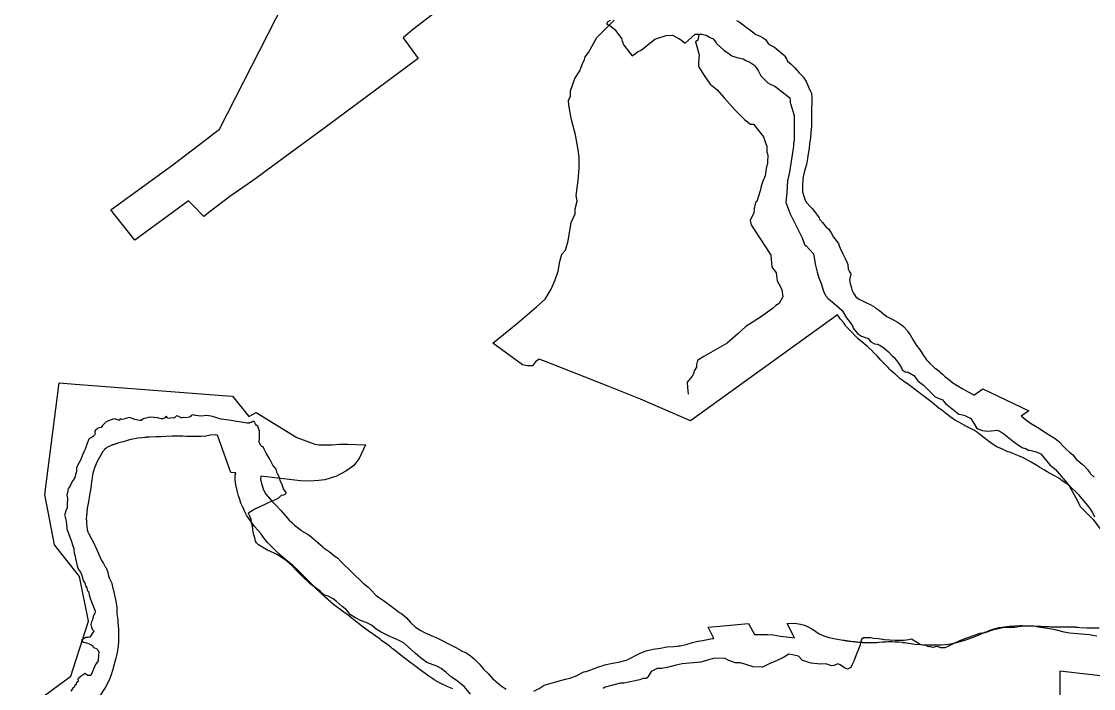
# Model space of a CAD drawing. Header units: inches. Extents: x 11269096 to 11303252, y 3653903 to 3686752.
# Drawn here: x 11282457 to 11284844, y 3675108 to 3676594 of the extents above; entities that cross this region are included whole.
import ezdxf

# ---------------------------------------------------------------- set-up
doc = ezdxf.new("R2010")
doc.units = ezdxf.units.IN
doc.header["$MEASUREMENT"] = 0
doc.layers.add('Park', color=105, linetype='Continuous')
doc.layers.add('Trail', color=202, linetype='Continuous')

msp = doc.modelspace()

# ---------------------------------------------------------------- linework, layer by layer
at = {"layer": 'Park'}
for points in [[(11283382.1, 3676617.5), (11283327.8, 3676575.3), (11283307, 3676558.2), (11283339.9, 3676511.9), (11283132.9, 3676358.2), (11283044.3, 3676293.1), (11282978.8, 3676244.9), (11282971, 3676239.2), (11282921, 3676204.7), (11282877, 3676171.2), (11282863, 3676160.2), (11282838, 3676185.7), (11282833.5, 3676190.2), (11282829, 3676194.7), (11282709.4, 3676107), (11282655.4, 3676174.5), (11282794, 3676274.9), (11282850, 3676318.2), (11282898, 3676354.7), (11283095.9, 3676743.3)], [(11284846.9, 3675490.5), (11284842, 3675501.4), (11284838, 3675507.2), (11284834, 3675513.4), (11284828, 3675520.9), (11284819, 3675531.2), (11284812, 3675539.2), (11284805, 3675546.4), (11284797, 3675554.2), (11284791.3, 3675559.1), (11284788, 3675561.9), (11284778, 3675569.2), (11284774.8, 3675571.4), (11284767, 3675576.9), (11284756.3, 3675582.9), (11284754.2, 3675584.1), (11284741.3, 3675591.4), (11284735.5, 3675594.7), (11284731.9, 3675596.7), (11284731.6, 3675596.9), (11284728.1, 3675598.9), (11284727.8, 3675599.1), (11284724.6, 3675601), (11284718.1, 3675605), (11284705.1, 3675612.8), (11284698.6, 3675616.6), (11284692.3, 3675620), (11284686.3, 3675623), (11284675.7, 3675627.8), (11284664.7, 3675632.3), (11284659.1, 3675634.1), (11284651.8, 3675636.5), (11284641.7, 3675641.4), (11284629, 3675647.2), (11284623.4, 3675650.3), (11284621, 3675651.7), (11284611.4, 3675658.9), (11284604, 3675664.4), (11284591.4, 3675674.5), (11284586, 3675678.7), (11284578.9, 3675683.5), (11284558.5, 3675693.9), (11284558, 3675694.2), (11284557, 3675694.7), (11284556.1, 3675695.2), (11284546, 3675700.7), (11284535.2, 3675706.5), (11284527, 3675712.2), (11284514.6, 3675721.7), (11284514.2, 3675722.1), (11284512.9, 3675723.1), (11284510.9, 3675724.7), (11284509.1, 3675726), (11284503.3, 3675730.6), (11284502, 3675731.6), (11284501.3, 3675732.2), (11284501, 3675732.4), (11284500.9, 3675732.5), (11284484.7, 3675745.5), (11284464, 3675761.4), (11284463.1, 3675762.1), (11284462.5, 3675762.6), (11284462.3, 3675762.7), (11284462.2, 3675762.8), (11284462, 3675762.9), (11284461.9, 3675763), (11284461.7, 3675763.2), (11284461.3, 3675763.5), (11284461.1, 3675763.7), (11284460.7, 3675763.9), (11284460.4, 3675764.2), (11284460.2, 3675764.3), (11284460, 3675764.5), (11284459.7, 3675764.7), (11284459, 3675765.3), (11284458.8, 3675765.4), (11284458.5, 3675765.7), (11284458.3, 3675765.8), (11284458.1, 3675766), (11284457.6, 3675766.4), (11284438.9, 3675780.7), (11284429.7, 3675787.3), (11284424.3, 3675791.1), (11284421.4, 3675793.2), (11284421, 3675793.4), (11284420.5, 3675793.8), (11284418.5, 3675795.3), (11284413, 3675799.4), (11284408.2, 3675803.7), (11284406.6, 3675805.1), (11284405.3, 3675806.2), (11284403.9, 3675807.3), (11284402.8, 3675808.4), (11284397.9, 3675812.8), (11284392.4, 3675818), (11284391, 3675819.2), (11284390.2, 3675820), (11284386.8, 3675823.4), (11284380.5, 3675830), (11284380.2, 3675830.3), (11284380.1, 3675830.4), (11284379.8, 3675830.6), (11284379.6, 3675830.8), (11284378.6, 3675831.9), (11284378.4, 3675832), (11284378.1, 3675832.4), (11284377.9, 3675832.6), (11284377.6, 3675832.9), (11284376.6, 3675834), (11284376.5, 3675834), (11284376.1, 3675834.4), (11284375.5, 3675835.1), (11284375, 3675835.5), (11284374.2, 3675836.4), (11284373.9, 3675836.7), (11284373.7, 3675836.9), (11284373, 3675837.6), (11284373, 3675837.7), (11284373, 3675837.7), (11284372.9, 3675837.7), (11284372.8, 3675837.8), (11284372.8, 3675837.9), (11284372.5, 3675838.1), (11284371, 3675839.7), (11284361.7, 3675850), (11284354.9, 3675856.6), (11284354.4, 3675857), (11284354, 3675857.4), (11284354, 3675857.4), (11284354, 3675857.4), (11284354, 3675857.4), (11284354, 3675857.5), (11284354, 3675857.5), (11284353.9, 3675857.5), (11284353.9, 3675857.5), (11284353.3, 3675858.1), (11284341.9, 3675869.8), (11284333, 3675876.7), (11284320, 3675887.7), (11284298.6, 3675909.6), (11284294.4, 3675914.4), (11284293, 3675915.9), (11284292.3, 3675916.9), (11284290.8, 3675919.2), (11284289.2, 3675921.4), (11284288, 3675923.2), (11284281, 3675931.4), (11284279, 3675933.7), (11284274, 3675940.7), (11283947.1, 3675705), (11283835.5, 3675752.7), (11283764.6, 3675781), (11283635.1, 3675832.7), (11283610, 3675842.3), (11283601.5, 3675836.4), (11283594.6, 3675827.4), (11283583.7, 3675827.4), (11283572.7, 3675829.5), (11283506.6, 3675878), (11283562.1, 3675923.2), (11283603.6, 3675958.5), (11283622.8, 3675975.5), (11283636.7, 3675998.4), (11283645.2, 3676018.7), (11283652.1, 3676038.4), (11283655.8, 3676059.7), (11283660.1, 3676075.7), (11283668.6, 3676084.6), (11283674, 3676105.6), (11283681, 3676146.7), (11283690, 3676165.8), (11283689.8, 3676176.9), (11283694.7, 3676194), (11283692.1, 3676206.8), (11283696.9, 3676240.4), (11283699, 3676267.6), (11283699, 3676292.1), (11283696.9, 3676308.1), (11283690.5, 3676341.7), (11283681.4, 3676375.2), (11283675.6, 3676407.5), (11283675, 3676417.9), (11283679.3, 3676427.8), (11283679.3, 3676439.7), (11283688.9, 3676466.9), (11283700.6, 3676484), (11283705.4, 3676498.4), (11283710.7, 3676509.6), (11283711.8, 3676515.4), (11283719.3, 3676525), (11283738.5, 3676558.6), (11283776.8, 3676597.3)], [(11284049, 3676596.2), (11284055, 3676593.4), (11284055.4, 3676593.2), (11284064, 3676586.7), (11284074, 3676579.4), (11284078, 3676576.3), (11284091.3, 3676566), (11284092.3, 3676565.3), (11284102, 3676561.2), (11284107, 3676558.9), (11284109, 3676556.9), (11284114, 3676554.4), (11284120, 3676545.4), (11284124, 3676542.2), (11284126.5, 3676541), (11284134, 3676537.4), (11284139, 3676532.9), (11284147, 3676525.7), (11284156, 3676518.4), (11284157, 3676516.8), (11284161, 3676509.9), (11284163, 3676506.2), (11284171, 3676499.2), (11284178, 3676491.9), (11284179, 3676490.9), (11284189, 3676479.9), (11284199, 3676469.2), (11284199.4, 3676468.5), (11284204, 3676460.7), (11284209, 3676449.9), (11284212, 3676442.4), (11284213, 3676440.7), (11284216, 3676434.4), (11284217, 3676424.4), (11284217, 3676418.3), (11284217, 3676412.2), (11284216, 3676401.7), (11284216, 3676394.7), (11284216, 3676383.9), (11284216, 3676370.9), (11284216, 3676360.7), (11284215, 3676347.7), (11284214, 3676335.4), (11284212, 3676322.2), (11284211, 3676312.2), (11284209, 3676299.7), (11284207, 3676289.2), (11284205, 3676275.9), (11284202, 3676265.7), (11284199, 3676255.2), (11284198, 3676248.3), (11284197, 3676241.4), (11284196, 3676229.9), (11284196, 3676218.2), (11284196, 3676215.2), (11284199, 3676204.9), (11284203, 3676194.2), (11284205, 3676190.9), (11284214, 3676181.4), (11284218, 3676177.9), (11284225, 3676168.2), (11284232, 3676159.4), (11284233, 3676156.9), (11284234, 3676154.2), (11284241, 3676146.2), (11284249, 3676135.9), (11284254, 3676132.2), (11284260, 3676123.7), (11284265, 3676113.9), (11284276, 3676099.4), (11284278, 3676094.3), (11284280, 3676089.2), (11284286, 3676076.4), (11284291, 3676066.7), (11284296, 3676056.9), (11284297, 3676052.7), (11284298, 3676042.7), (11284300, 3676038.2), (11284303, 3676033.9), (11284304, 3676031.2), (11284301, 3676018.7), (11284302, 3676010.4), (11284305, 3676000.7), (11284306, 3675996.9), (11284310, 3675989.2), (11284315, 3675980.9), (11284321, 3675976.4), (11284333, 3675970.4), (11284340, 3675967.2), (11284347, 3675963.9), (11284357, 3675957.9), (11284358.8, 3675956.7), (11284368, 3675950.4), (11284378, 3675941.9), (11284384, 3675937.4), (11284396, 3675931.4), (11284408, 3675924.7), (11284417, 3675918.4), (11284421, 3675915.2), (11284429, 3675905.7), (11284430, 3675904.4), (11284436, 3675896.7), (11284443, 3675884.7), (11284450, 3675872.9), (11284458, 3675861.9), (11284464, 3675852.2), (11284472, 3675840.7), (11284476, 3675836.7), (11284480, 3675832.2), (11284486.4, 3675826.4), (11284491, 3675822.2), (11284493, 3675821.2), (11284501, 3675814.9), (11284503.5, 3675812.8), (11284508, 3675808.9), (11284512, 3675804.9), (11284513.5, 3675803.8), (11284521, 3675797.9), (11284531, 3675789.7), (11284541, 3675783.7), (11284553, 3675776.2), (11284564, 3675770.2), (11284576, 3675763.2), (11284577, 3675762.7), (11284578, 3675762.2), (11284598, 3675776.2), (11284700, 3675727.2), (11284683, 3675715.4), (11284684, 3675714.9), (11284692, 3675708.4), (11284698, 3675703.9), (11284704, 3675699.4), (11284715, 3675692.9), (11284724, 3675687.4), (11284736, 3675679.7), (11284748, 3675671.9), (11284759, 3675665.4), (11284766, 3675659.4), (11284769, 3675656.9), (11284770, 3675655.9), (11284776, 3675649.2), (11284783, 3675642.2), (11284791, 3675634.9), (11284794.5, 3675632.2), (11284798, 3675629.4), (11284806, 3675619.7), (11284814, 3675612.7), (11284820.1, 3675607.3), (11284822, 3675605.7), (11284830, 3675596.9), (11284837, 3675587.9), (11284837.9, 3675587), (11284844, 3675580.9), (11284846, 3675579.7)], [(11282456.7, 3675055.2), (11282567, 3675136.4), (11282606, 3675258.6), (11282586.1, 3675358.1), (11282530.1, 3675428.5), (11282509.1, 3675540.4), (11282541, 3675789.4), (11282576, 3675786.7), (11282664, 3675779.4), (11282914.7, 3675760.6), (11282927, 3675759.7), (11282927, 3675759.7), (11282962.9, 3675714.1), (11282979.3, 3675723), (11283069.7, 3675668), (11283098.1, 3675656.9), (11283110, 3675652.5), (11283118.9, 3675651.6), (11283126.4, 3675651.6), (11283134, 3675651.2), (11283149, 3675651.2), (11283164.1, 3675652.5), (11283183.6, 3675652.5), (11283223, 3675651.2), (11283208.8, 3675620.9), (11283196, 3675604.7), (11283179, 3675592.7), (11283158.4, 3675581.6), (11283132, 3675573.4), (11283119, 3675571.7), (11283098.9, 3675570.3), (11283078.3, 3675571.3), (11282990.1, 3675581.9), (11282989.5, 3675578.7), (11282989, 3675575.2), (11282991, 3675565.4), (11282996, 3675550.9), (11283001, 3675541.4), (11283006, 3675535.2), (11283010.5, 3675530.3), (11283015, 3675525.4), (11283025, 3675515.2), (11283034, 3675504.7), (11283045, 3675492.9), (11283053, 3675483.7), (11283059, 3675478.1), (11283065, 3675472.4), (11283077, 3675463.7), (11283079.5, 3675461.6), (11283082, 3675459.4), (11283095, 3675451.9), (11283101, 3675447.4), (11283116.5, 3675433.9), (11283128, 3675424.1), (11283129, 3675422.9), (11283142, 3675413.9), (11283154, 3675404.2), (11283161, 3675398.9), (11283168.1, 3675391.5), (11283217.5, 3675343.4), (11283227.8, 3675334.8), (11283234, 3675328.9), (11283247, 3675315.7), (11283254, 3675310.2), (11283265, 3675303.4), (11283277, 3675294.4), (11283289, 3675285.4), (11283299, 3675278.2), (11283303, 3675275.4), (11283314, 3675265.7), (11283324, 3675254.7), (11283334, 3675244.9), (11283346, 3675237.7), (11283356, 3675232.4), (11283366, 3675228.2), (11283369, 3675226.9), (11283383, 3675220.7), (11283398, 3675213.4), (11283405, 3675209.7), (11283412, 3675205.9), (11283424, 3675200.2), (11283436, 3675192.9), (11283438, 3675191.7), (11283447, 3675187.9), (11283453, 3675184.7), (11283465, 3675174.7), (11283476, 3675163.7), (11283483.5, 3675154.7), (11283486, 3675151.7), (11283496, 3675141.7), (11283506, 3675131.2), (11283516, 3675121.9), (11283525, 3675114.4), (11283536, 3675107.4)], [(11283417.2, 3675107.7), (11283406, 3675112.2), (11283391, 3675119.7), (11283376, 3675128.2), (11283373.1, 3675130.1), (11283364, 3675136.2), (11283342.7, 3675151.9), (11283328.8, 3675161.9), (11283324.7, 3675164.9), (11283308.7, 3675176.9), (11283283.5, 3675197.1), (11283283.2, 3675197.3), (11283279, 3675200.7), (11283272.7, 3675205.6), (11283258.5, 3675215.7), (11283256, 3675217.4), (11283241, 3675228.7), (11283229, 3675237.2), (11283218, 3675245.2), (11283193.4, 3675264.7), (11283184.1, 3675271.7), (11283175, 3675278.4), (11283163, 3675287.2), (11283160.6, 3675289.1), (11283152, 3675295.9), (11283133, 3675312.2), (11283119.8, 3675324.3), (11283115, 3675328.7), (11283102, 3675342.2), (11283095.1, 3675349.1), (11283074.6, 3675369.8), (11283069, 3675374.8), (11283061, 3675382.2), (11283045, 3675395.9), (11283040, 3675400), (11283030, 3675408.2), (11283016, 3675422.4), (11283012.9, 3675425.6), (11283005, 3675433.7), (11282996, 3675445.2), (11282993, 3675449.4), (11282990, 3675453.7), (11282984, 3675460.4), (11282976, 3675469.7), (11282968, 3675479.7), (11282963, 3675487.2), (11282958, 3675494.4), (11282954, 3675502.4), (11282950, 3675512.2), (11282945, 3675521.7), (11282943, 3675529.2), (11282940, 3675537.7), (11282937, 3675549.4), (11282934, 3675561.9), (11282933, 3675573.4), (11282933, 3675584.2), (11282934, 3675588.6), (11282923, 3675589.9), (11282893, 3675672.7), (11282889, 3675673.4), (11282877.1, 3675672.7), (11282867, 3675670.9), (11282857.2, 3675669.7), (11282857, 3675669.7), (11282857, 3675669.7), (11282849, 3675669.7), (11282840.2, 3675669.7), (11282840.1, 3675669.7), (11282840, 3675669.7), (11282840, 3675669.7), (11282839.6, 3675669.7), (11282838.2, 3675669.8), (11282824.3, 3675670.2), (11282816.2, 3675670.3), (11282811.2, 3675670.4), (11282809, 3675670.4), (11282803.7, 3675670.4), (11282799.6, 3675670.4), (11282793.2, 3675670.4), (11282778.4, 3675670), (11282767.7, 3675669.4), (11282764.7, 3675669.2), (11282764.1, 3675669.2), (11282764, 3675669.2), (11282763.9, 3675669.2), (11282763.7, 3675669.2), (11282762.4, 3675669.2), (11282756.4, 3675669), (11282741.7, 3675668.4), (11282737.2, 3675668.2), (11282736.6, 3675668.2), (11282736.4, 3675668.1), (11282736.1, 3675668.1), (11282735.9, 3675668.1), (11282735.8, 3675668.1), (11282735.4, 3675668.1), (11282735.2, 3675668), (11282735.1, 3675668), (11282734.7, 3675668), (11282734.6, 3675668), (11282734.4, 3675668), (11282732.8, 3675667.8), (11282732.7, 3675667.8), (11282732.2, 3675667.8), (11282732.1, 3675667.8), (11282731.7, 3675667.8), (11282725, 3675667.2), (11282715.9, 3675666), (11282712, 3675665.4), (11282697, 3675662.4), (11282684, 3675657.9), (11282673, 3675655.5), (11282670.1, 3675654.5), (11282669.1, 3675654.1), (11282668.2, 3675653.9), (11282666.3, 3675653.2), (11282664.8, 3675652.7), (11282662.4, 3675651.9), (11282660.9, 3675651.4), (11282659.6, 3675651), (11282658.9, 3675650.7), (11282658.6, 3675650.6), (11282658, 3675650.4), (11282647, 3675645.2), (11282644.4, 3675643.1), (11282642, 3675641.2), (11282640.7, 3675639.6), (11282639.1, 3675637.7), (11282638, 3675636.4), (11282625.3, 3675614), (11282619.1, 3675600.3), (11282615, 3675584.9), (11282613.9, 3675576.8), (11282613.1, 3675570.9), (11282613, 3675570.2), (11282613, 3675570.1), (11282613, 3675569.9), (11282613, 3675569.7), (11282612.7, 3675568.1), (11282612, 3675562.6), (11282611, 3675555.4), (11282608, 3675539.4), (11282606, 3675524.7), (11282603, 3675510.4), (11282603, 3675509.8), (11282602.9, 3675509.2), (11282602.8, 3675508.3), (11282602.8, 3675508.2), (11282602.8, 3675508.1), (11282602.8, 3675508), (11282602.8, 3675507.3), (11282602.7, 3675506.7), (11282602.7, 3675506.4), (11282602.7, 3675506.1), (11282602.6, 3675505.7), (11282602.3, 3675501.6), (11282602.2, 3675499.3), (11282602, 3675497.6), (11282602, 3675496.9), (11282602, 3675496.8), (11282602, 3675496.7), (11282601.9, 3675496.3), (11282601.9, 3675495.8), (11282601.8, 3675495), (11282601.7, 3675493.5), (11282601, 3675486), (11282601.2, 3675483.3), (11282601.5, 3675480.2), (11282601.7, 3675476.9), (11282603, 3675461.9), (11282604.2, 3675458.5), (11282604.8, 3675456.6), (11282605, 3675455.9), (11282621, 3675426.2), (11282621.9, 3675424.1), (11282622.7, 3675422.7), (11282634.9, 3675393.8), (11282636.1, 3675391.7), (11282639.2, 3675386.7), (11282641.7, 3675382.7), (11282642, 3675382.2), (11282642.5, 3675381.5), (11282644.2, 3675378.8), (11282645, 3675377.7), (11282645.1, 3675377.5), (11282649, 3675367.8), (11282649, 3675366.1), (11282650.7, 3675359.7), (11282652, 3675354.9), (11282654, 3675350.7), (11282657.8, 3675342.9), (11282658, 3675342.4), (11282659.8, 3675335), (11282660.5, 3675331.7), (11282661, 3675329.7), (11282667, 3675302.9), (11282669, 3675289.2), (11282669, 3675274.9), (11282669.7, 3675270.4), (11282671, 3675261.4), (11282671.6, 3675254), (11282672, 3675250.3), (11282672.8, 3675238.5), (11282673, 3675234.7), (11282673.1, 3675219.6), (11282672.6, 3675213.6), (11282672, 3675203.6), (11282670.9, 3675194.9), (11282670.7, 3675193.9), (11282670, 3675188.7), (11282668.3, 3675182.3), (11282666.7, 3675176.5), (11282662, 3675157.7), (11282659.9, 3675150.7), (11282658.5, 3675146.2), (11282657.7, 3675143.7), (11282657.3, 3675142.5), (11282657.3, 3675142.4), (11282657.2, 3675141.9), (11282657.1, 3675141.7), (11282657, 3675141.5), (11282657, 3675141.4), (11282657, 3675141.4), (11282652, 3675126.9), (11282644, 3675111.9), (11282628.2, 3675087.9)], [(11283598, 3675102.4), (11283610, 3675108.9), (11283621, 3675115.7), (11283647.1, 3675123.4), (11283668, 3675129.4), (11283678, 3675131.7), (11283690.6, 3675136.3), (11283711, 3675146.4), (11283712, 3675145.9), (11283726.8, 3675150.9), (11283739.9, 3675156.1), (11283748, 3675158.7), (11283756, 3675161.2), (11283773, 3675164.9), (11283790, 3675168.2), (11283806, 3675172.4), (11283817.3, 3675178.3), (11283823, 3675181.4), (11283833, 3675186.7), (11283841.8, 3675190.1), (11283848, 3675192.4), (11283863.6, 3675195.9), (11283880, 3675198.4), (11283894, 3675201.4), (11283909.4, 3675202.4), (11283916, 3675203.2), (11283920, 3675203.6), (11283924, 3675203.9), (11283937, 3675206.9), (11283951, 3675210.9), (11283962.8, 3675213.9), (11283964.2, 3675214.2), (11283973.5, 3675215.8), (11283996, 3675219.7), (11283999, 3675219.9), (11283986, 3675245.2), (11284019.8, 3675248.3), (11284076, 3675253.4), (11284089, 3675228.7), (11284096, 3675228.9), (11284102.3, 3675229), (11284108.5, 3675229.1), (11284118.2, 3675228.9), (11284131, 3675228.2), (11284147, 3675225.2), (11284178, 3675221.7), (11284162, 3675253.7), (11284179, 3675254.4), (11284191.7, 3675252), (11284192, 3675251.9), (11284201, 3675249.7), (11284209, 3675246.2), (11284217, 3675241.4), (11284222.7, 3675237.5), (11284225.6, 3675235.6), (11284233.3, 3675230.6), (11284244, 3675225.7), (11284255, 3675221.9), (11284270, 3675218.9), (11284286.8, 3675216.2), (11284287.4, 3675216.2), (11284289.3, 3675215.9), (11284290.5, 3675215.7), (11284293, 3675215.3), (11284294, 3675215.2), (11284294.1, 3675215.2), (11284294.2, 3675215.2), (11284294.3, 3675215.1), (11284294.4, 3675215.1), (11284294.4, 3675215.1), (11284294.5, 3675215.1), (11284294.6, 3675215.1), (11284294.9, 3675215.1), (11284295.1, 3675215), (11284295.9, 3675214.9), (11284296, 3675214.9), (11284296.1, 3675214.9), (11284296.3, 3675214.9), (11284296.9, 3675214.8), (11284297.6, 3675214.7), (11284300.3, 3675214.3), (11284300.5, 3675214.3), (11284300.8, 3675214.2), (11284300.9, 3675214.2), (11284301.1, 3675214.2), (11284302.2, 3675214.1), (11284302.4, 3675214), (11284302.7, 3675214), (11284303.6, 3675213.9), (11284307.4, 3675213.5), (11284312, 3675213), (11284313.9, 3675212.7), (11284314.9, 3675212.6), (11284315.7, 3675212.5), (11284317.1, 3675212.4), (11284317.5, 3675212.4), (11284318.2, 3675212.3), (11284318.7, 3675212.3), (11284322, 3675212), (11284325.4, 3675211.7), (11284326.5, 3675211.6), (11284328.2, 3675211.5), (11284329.3, 3675211.5), (11284329.6, 3675211.4), (11284330.2, 3675211.4), (11284334.8, 3675211.1), (11284335.9, 3675211.1), (11284337.1, 3675211), (11284338.2, 3675211), (11284340.5, 3675210.9), (11284342.4, 3675210.8), (11284342.7, 3675210.8), (11284343.2, 3675210.7), (11284343.3, 3675210.7), (11284343.8, 3675210.7), (11284345, 3675210.7), (11284345.6, 3675210.7), (11284345.9, 3675210.7), (11284354.9, 3675210.9), (11284358.9, 3675210.9), (11284360, 3675210.9), (11284362.5, 3675211.2), (11284366.3, 3675211.5), (11284373.7, 3675212.2), (11284379.7, 3675212.7), (11284380.6, 3675212.8), (11284381.6, 3675212.9), (11284385.9, 3675213.2), (11284386.8, 3675213.2), (11284396.1, 3675213), (11284402, 3675212.9), (11284410.8, 3675212.2), (11284418.6, 3675211.5), (11284419, 3675211.4), (11284419.9, 3675211.3), (11284422.1, 3675211), (11284423.7, 3675210.7), (11284446, 3675207.4), (11284460, 3675206.4), (11284476.8, 3675206.2), (11284483, 3675206.1), (11284488, 3675206), (11284496.3, 3675206.1), (11284501.2, 3675206.1), (11284506, 3675206.2), (11284522, 3675207.4), (11284540, 3675210.9), (11284550, 3675213.8), (11284560, 3675216.7), (11284575, 3675222.2), (11284586, 3675226.7), (11284597.1, 3675231.8), (11284598, 3675232.2), (11284598, 3675232.2), (11284598, 3675232.2), (11284598, 3675232.2), (11284598.1, 3675232.2), (11284598.3, 3675232.3), (11284598.5, 3675232.4), (11284598.7, 3675232.5), (11284599.6, 3675232.8), (11284602.2, 3675233.9), (11284605.1, 3675235.1), (11284608.7, 3675236.5), (11284609.5, 3675236.8), (11284610.5, 3675237.2), (11284611, 3675237.4), (11284612.7, 3675238), (11284613.5, 3675238.2), (11284614.4, 3675238.5), (11284615.2, 3675238.7), (11284615.6, 3675238.9), (11284616.3, 3675239.1), (11284616.5, 3675239.1), (11284617.6, 3675239.5), (11284618.5, 3675239.7), (11284619.2, 3675240), (11284620.1, 3675240.2), (11284621, 3675240.5), (11284621.8, 3675240.7), (11284622.6, 3675241), (11284623.4, 3675241.2), (11284624.3, 3675241.5), (11284624.6, 3675241.6), (11284625.3, 3675241.8), (11284625.8, 3675242), (11284626.8, 3675242.3), (11284628.1, 3675242.6), (11284628.6, 3675242.8), (11284629.1, 3675242.9), (11284629.4, 3675243.1), (11284629.7, 3675243.1), (11284630, 3675243.2), (11284630.3, 3675243.3), (11284630.7, 3675243.4), (11284631, 3675243.5), (11284631.4, 3675243.7), (11284631.9, 3675243.8), (11284632, 3675243.8), (11284632.2, 3675243.9), (11284632.3, 3675243.9), (11284632.4, 3675244), (11284633.6, 3675244.3), (11284634, 3675244.4), (11284657, 3675247.7), (11284681.2, 3675248.6), (11284684, 3675248.7), (11284684, 3675248.7), (11284684, 3675248.7), (11284684.1, 3675248.7), (11284684.2, 3675248.7), (11284685.6, 3675248.6), (11284686.2, 3675248.6), (11284699.8, 3675248.2), (11284708.8, 3675248), (11284709, 3675247.9), (11284709.3, 3675247.9), (11284709.5, 3675247.9), (11284718, 3675247.5), (11284726.2, 3675247.1), (11284728, 3675247), (11284732.8, 3675246.8), (11284744.8, 3675246.4), (11284748.8, 3675246.2), (11284766.1, 3675246.2), (11284788, 3675246.2), (11284789, 3675246.2), (11284789, 3675246.2), (11284789, 3675246.2), (11284789.1, 3675246.2), (11284789.1, 3675246.2), (11284789.2, 3675246.2), (11284793, 3675246), (11284798.5, 3675245.8), (11284799.9, 3675245.8), (11284802, 3675245.7), (11284802, 3675245.7), (11284802, 3675245.7), (11284802, 3675245.7), (11284802.1, 3675245.7), (11284802.1, 3675245.7), (11284802.1, 3675245.7), (11284802.2, 3675245.7), (11284802.2, 3675245.7), (11284802.2, 3675245.7), (11284802.3, 3675245.7), (11284802.3, 3675245.7), (11284802.7, 3675245.6), (11284803.3, 3675245.6), (11284804, 3675245.5), (11284804.6, 3675245.5), (11284805.7, 3675245.4), (11284805.9, 3675245.4), (11284806.1, 3675245.4), (11284807.4, 3675245.2), (11284809.2, 3675245.1), (11284809.4, 3675245.1), (11284814, 3675244.7), (11284829.3, 3675244), (11284856.7, 3675243.7)], [(11284898.6, 3675132.7), (11284769.3, 3675147), (11284769.3, 3674919)]]:
    msp.add_lwpolyline(points, dxfattribs=at)
at = {"layer": 'Trail'}
for points in [[(11283767.8, 3676596.3), (11283762.7, 3676593.7), (11283759.8, 3676588.6), (11283766.2, 3676585.7), (11283778.4, 3676576.6), (11283780.6, 3676573.6), (11283793.2, 3676556.5), (11283794.5, 3676550.3), (11283798, 3676541.3), (11283812, 3676524.5), (11283817.2, 3676517.5), (11283824, 3676522.9), (11283828.7, 3676526.6), (11283836.8, 3676530.3), (11283867.5, 3676554.6), (11283871.4, 3676556.2), (11283892.9, 3676562.7), (11283906.8, 3676563.8), (11283915.1, 3676559.5), (11283920.9, 3676556.2), (11283926.8, 3676552.6), (11283934.5, 3676546), (11283957.3, 3676566.2), (11283972.3, 3676566.3), (11283978, 3676564.5), (11283981.4, 3676563.9), (11283988.9, 3676559.2), (11283997.4, 3676555.7), (11284003.3, 3676548.2), (11284003.9, 3676545.8), (11284021.2, 3676530.5), (11284032.6, 3676522.2), (11284038.5, 3676518), (11284050.2, 3676513.9), (11284053.6, 3676513.3), (11284063.9, 3676510.7), (11284069.8, 3676507.2), (11284079, 3676503.7), (11284087.8, 3676497.6), (11284090.1, 3676495.8), (11284094.7, 3676489.2), (11284098.3, 3676483.6), (11284103.5, 3676472.9), (11284118.8, 3676457.5), (11284124, 3676454.9), (11284134.4, 3676450.4), (11284144.5, 3676442.6), (11284168.3, 3676424.2), (11284168.5, 3676417.9), (11284168.8, 3676413), (11284169.3, 3676411.7), (11284177.4, 3676384.7), (11284177.8, 3676328.7), (11284176.4, 3676323.3), (11284175.9, 3676318.3), (11284176.4, 3676316.3), (11284167, 3676259), (11284163, 3676239.1), (11284161.4, 3676214.2), (11284158.8, 3676190.9), (11284164.4, 3676177.5), (11284168.9, 3676166), (11284176.4, 3676150.8), (11284179.3, 3676144.7), (11284194.4, 3676113.8), (11284197.5, 3676106.4), (11284201, 3676097.7), (11284204.6, 3676094.8), (11284220.8, 3676076.9), (11284225.1, 3676051.1), (11284228.8, 3676036.1), (11284232.2, 3676023.5), (11284237.7, 3676010.8), (11284243.3, 3675993.7), (11284247.7, 3675983.7), (11284253.4, 3675976.9), (11284259, 3675972.2), (11284261.6, 3675970.6), (11284284.4, 3675950.6), (11284293.9, 3675934), (11284302.2, 3675923.6), (11284307.6, 3675916.4), (11284308.9, 3675911.4), (11284318.5, 3675899), (11284327.6, 3675893.5), (11284342.6, 3675888.4), (11284348.1, 3675880.7), (11284356.4, 3675876.3), (11284362.6, 3675875.6), (11284368.6, 3675873.2), (11284378.2, 3675866.6), (11284388, 3675858.8), (11284395.1, 3675850.3), (11284401, 3675845.2), (11284410.2, 3675833.5), (11284416.6, 3675822.7), (11284418.5, 3675818.4), (11284426.2, 3675813.3), (11284430.2, 3675813.7), (11284444.2, 3675806.1), (11284447.4, 3675801.7), (11284452.8, 3675794.2), (11284460, 3675788.6), (11284466, 3675784.1), (11284491.6, 3675758.1), (11284508.2, 3675751.2), (11284514.3, 3675743.3), (11284544.5, 3675719.7), (11284552.6, 3675718), (11284558, 3675716.8), (11284563.8, 3675713.6), (11284571.2, 3675709.8), (11284578.7, 3675698.4), (11284583.9, 3675688.9), (11284586.8, 3675687.1), (11284596.7, 3675683.4), (11284609.1, 3675681.8), (11284630.6, 3675684.3), (11284638.2, 3675680.4), (11284644.3, 3675676.1), (11284667, 3675658.1), (11284679.3, 3675649), (11284687.2, 3675644.8), (11284690.4, 3675643.7), (11284693.6, 3675643), (11284699, 3675639.7), (11284702.1, 3675639.5), (11284705.1, 3675638.5), (11284707.6, 3675638.1), (11284713.1, 3675636.7), (11284716.8, 3675635.7), (11284727.2, 3675631), (11284747.1, 3675606.7), (11284759.8, 3675596.4), (11284780.9, 3675570.8), (11284789.9, 3675559.8), (11284804.5, 3675534.9), (11284815.3, 3675513.5), (11284836.6, 3675491.5), (11284842.6, 3675485.7), (11284859.4, 3675464.4)], [(11283965.7, 3676566.2), (11283965.4, 3676564.4), (11283963.4, 3676552.7), (11283957.9, 3676548.8), (11283966.4, 3676520.3), (11283964.7, 3676504), (11283964.7, 3676493.7), (11283977.3, 3676473.6), (11283990.4, 3676455), (11284005.1, 3676442.8), (11284021.4, 3676424.4), (11284046.2, 3676396.4), (11284067.7, 3676375.2), (11284080.4, 3676365.2), (11284087, 3676365.3), (11284109.1, 3676337.6), (11284113.1, 3676325.9), (11284116.7, 3676316.2), (11284116.8, 3676302.9), (11284119.3, 3676297.2), (11284118.6, 3676279.7), (11284115.3, 3676266.8), (11284113, 3676250.2), (11284107.6, 3676238.4), (11284104.3, 3676227.2), (11284102, 3676217), (11284094.3, 3676193.5), (11284091.5, 3676191.2), (11284088.9, 3676177.6), (11284087.6, 3676167.2), (11284081.7, 3676156.2), (11284079.8, 3676151.3), (11284082.1, 3676141.7), (11284089.8, 3676128.4), (11284112.1, 3676094.5), (11284120.2, 3676081.8), (11284125.5, 3676073.7), (11284127.9, 3676047.5), (11284137.2, 3676034.6), (11284139.5, 3676016.5), (11284147.5, 3676003.5), (11284149.9, 3675996.5), (11284152.3, 3675980.9), (11284144.3, 3675966.4), (11284136.8, 3675961.7), (11284128.6, 3675954.1), (11284102.8, 3675936), (11284070.3, 3675914.7), (11284051.9, 3675898.9), (11284028.6, 3675877.8), (11283976.5, 3675847.8), (11283962.7, 3675838.9), (11283960.4, 3675830), (11283960.1, 3675824.4), (11283954.8, 3675816), (11283953.7, 3675809.6), (11283950.3, 3675804.3), (11283939.2, 3675790.8), (11283939.7, 3675778.9), (11283941.9, 3675764.4)], [(11283456.6, 3675095.9), (11283443, 3675112.7), (11283424.6, 3675127.1), (11283414.5, 3675134.1), (11283401.9, 3675145), (11283391.5, 3675152.9), (11283381.6, 3675158.7), (11283359.2, 3675166.4), (11283345, 3675177.9), (11283333.7, 3675187.3), (11283318.6, 3675201), (11283310, 3675208.7), (11283299.5, 3675214.8), (11283292.5, 3675217.8), (11283284.7, 3675221.4), (11283276.8, 3675224.5), (11283269.5, 3675227.8), (11283257.6, 3675234.3), (11283246.9, 3675240.9), (11283236, 3675249.5), (11283224.3, 3675255.5), (11283212, 3675260.2), (11283200.5, 3675266.1), (11283189.6, 3675273), (11283180.5, 3675283.7), (11283170.8, 3675291.6), (11283157.6, 3675303.3), (11283150.7, 3675308.3), (11283139.8, 3675314.1), (11283131.9, 3675316.8), (11283121.6, 3675325.1), (11283100.8, 3675340.9), (11283080.6, 3675360.1), (11283070, 3675370.7), (11283058.7, 3675382.8), (11283046.9, 3675392.6), (11283033.4, 3675401.5), (11283026.9, 3675406.2), (11283019.4, 3675409.9), (11283004.8, 3675416.8), (11282992.3, 3675424.2), (11282985, 3675428.9), (11282980.1, 3675433.1), (11282978.3, 3675436.7), (11282976.6, 3675444.4), (11282973.7, 3675453.1), (11282972.1, 3675462.8), (11282971.1, 3675470.4), (11282968.8, 3675477.9), (11282968.1, 3675485.2), (11282965.7, 3675492.4), (11282962.3, 3675498.4), (11282962.1, 3675499.9), (11282966.9, 3675502.9), (11282976.2, 3675508.7), (11282985.4, 3675512.8), (11283005.7, 3675521.9), (11283015.2, 3675526.9), (11283018, 3675527), (11283029.8, 3675533.4), (11283036.1, 3675539), (11283041.2, 3675539.6), (11283046.2, 3675542.6), (11283046.3, 3675545.2), (11283040.1, 3675553.3), (11283037, 3675561.9), (11283033.2, 3675571.7), (11283031.6, 3675578.4), (11283026.2, 3675588.3), (11283023.8, 3675597.4), (11283016.3, 3675606.2), (11283009.6, 3675619.7), (11283002, 3675632.5), (11282997, 3675642), (11282994.8, 3675646.6), (11282992, 3675647.8), (11282989.5, 3675650.2), (11282986.2, 3675656.8), (11282986.8, 3675668.2), (11282986.7, 3675676.4), (11282987.2, 3675681.4), (11282983.5, 3675692.6), (11282979.1, 3675695), (11282977.6, 3675697.2), (11282977, 3675699.2), (11282976.7, 3675701.9), (11282974, 3675703), (11282971.5, 3675703.1), (11282969.4, 3675701.3), (11282965.9, 3675701), (11282963.6, 3675699.8), (11282959.1, 3675699.8), (11282918.4, 3675706.4), (11282901.4, 3675708.8), (11282882.4, 3675714.4), (11282870.3, 3675716.3), (11282856.1, 3675715.5), (11282844, 3675716.6), (11282839.6, 3675717.8), (11282835, 3675716.4), (11282833.3, 3675714.5), (11282830, 3675713.1), (11282823.7, 3675711.4), (11282817.6, 3675711.9), (11282814.4, 3675711.8), (11282812.1, 3675711.3), (11282807.5, 3675714.1), (11282804.7, 3675715.3), (11282801.7, 3675715.9), (11282796.6, 3675710.8), (11282792.5, 3675711.8), (11282786.6, 3675709.8), (11282782.7, 3675710.9), (11282779, 3675715.4), (11282776, 3675711.5), (11282771.5, 3675709.5), (11282767.5, 3675709), (11282756.4, 3675712), (11282753.7, 3675711.6), (11282750.4, 3675713.3), (11282744.1, 3675712.3), (11282741.5, 3675713), (11282737.2, 3675711.3), (11282733.8, 3675710.5), (11282727.8, 3675709), (11282723, 3675705.4), (11282719.4, 3675705.4), (11282708.9, 3675707.4), (11282697.3, 3675711.9), (11282694, 3675711.5), (11282687, 3675709.3), (11282681.9, 3675708.1), (11282676.4, 3675709.4), (11282674.5, 3675705.7), (11282671.6, 3675707.2), (11282668.5, 3675707.7), (11282665.8, 3675708.8), (11282663.9, 3675709.2), (11282660.6, 3675708.7), (11282654.5, 3675706.1), (11282649.2, 3675704.4), (11282645, 3675702.4), (11282643, 3675700), (11282640.8, 3675697.8), (11282637, 3675694.7), (11282633.9, 3675690.1), (11282626.7, 3675688.2), (11282624.2, 3675685.5), (11282621.9, 3675683.7), (11282620.3, 3675681.4), (11282619.8, 3675678.9), (11282620.7, 3675675.9), (11282619.1, 3675672.9), (11282617.2, 3675670.5), (11282614.5, 3675668.7), (11282611.9, 3675666.9), (11282609.1, 3675666.1), (11282606.7, 3675663.9), (11282605.1, 3675660.6), (11282602.9, 3675654.3), (11282601.2, 3675650.9), (11282600.7, 3675647.3), (11282599.5, 3675643.9), (11282598, 3675640.5), (11282596.4, 3675637), (11282592.7, 3675628.8), (11282588.9, 3675619), (11282585.6, 3675612.2), (11282580.5, 3675603.5), (11282579.6, 3675600.4), (11282579.1, 3675596.7), (11282579.1, 3675592.5), (11282578.3, 3675588.6), (11282577.2, 3675585.3), (11282575.8, 3675578.2), (11282571.9, 3675572.4), (11282570, 3675569.6), (11282565.7, 3675561.4), (11282564, 3675558.1), (11282562.3, 3675555.4), (11282560.7, 3675554.2), (11282560.1, 3675551.4), (11282560.1, 3675548.6), (11282557.4, 3675539.3), (11282559, 3675532.2), (11282558.3, 3675518.8), (11282558.6, 3675511.1), (11282555.6, 3675504.6), (11282552.8, 3675494.3), (11282554.1, 3675490.9), (11282554.7, 3675487.6), (11282556.3, 3675481.5), (11282556.7, 3675473.4), (11282557.9, 3675467.1), (11282558.1, 3675463.5), (11282560.4, 3675456.2), (11282566.3, 3675442.3), (11282567.3, 3675438.4), (11282571, 3675426), (11282573.2, 3675420.9), (11282573.3, 3675416.4), (11282574.3, 3675410.8), (11282575.7, 3675405.3), (11282577, 3675397.9), (11282578.9, 3675391.6), (11282579.1, 3675388.2), (11282580.7, 3675382.1), (11282583.7, 3675373.3), (11282588.3, 3675367.5), (11282591.3, 3675361.3), (11282594.2, 3675348.4), (11282597.7, 3675343.9), (11282599.3, 3675337.4), (11282602.4, 3675332.6), (11282603.3, 3675328.1), (11282604.2, 3675325.1), (11282605.8, 3675324.3), (11282607.7, 3675317), (11282610.4, 3675307.3), (11282614.5, 3675298.1), (11282619, 3675286.9), (11282620.4, 3675283.4), (11282621, 3675280.6), (11282620.6, 3675277.7), (11282619.7, 3675275.1), (11282618.2, 3675272.9), (11282616.1, 3675268.7), (11282615, 3675261.9), (11282613, 3675256.8), (11282611.3, 3675250.9), (11282612.6, 3675245.2), (11282614.1, 3675240.9), (11282616.8, 3675237.5), (11282618.1, 3675235), (11282615.5, 3675233.3), (11282611.7, 3675227.1), (11282609.3, 3675223), (11282605.5, 3675221.9), (11282599.9, 3675221.9), (11282597.6, 3675221), (11282590.6, 3675216.5), (11282591.6, 3675213.9), (11282595, 3675211.8), (11282601.2, 3675210.4), (11282609.4, 3675207.4), (11282612, 3675205.9), (11282615.2, 3675204.4), (11282615.8, 3675202.5), (11282618.2, 3675199.7), (11282624.3, 3675197.1), (11282626.6, 3675194.6), (11282628.8, 3675189.9), (11282628.3, 3675183.5), (11282627.5, 3675169.9), (11282624, 3675165.4), (11282621.7, 3675162.4), (11282610.9, 3675137.4), (11282603.7, 3675137.6), (11282598.4, 3675142.2), (11282594, 3675138.8), (11282591, 3675137.2), (11282588.6, 3675135.1), (11282582.2, 3675129.8), (11282583, 3675124.4), (11282578.7, 3675120.7), (11282578.9, 3675117.6), (11282575.9, 3675115.1), (11282574, 3675111.9), (11282571.4, 3675109.1), (11282566.8, 3675102.7)], [(11284852, 3675225.2), (11284834.7, 3675228.1), (11284808.8, 3675230.5), (11284791.8, 3675231.8), (11284779.1, 3675233.8), (11284759.1, 3675239.4), (11284747.2, 3675241.4), (11284736.8, 3675243.1), (11284721.8, 3675245.5), (11284711.1, 3675247.1), (11284688, 3675247.5), (11284669.2, 3675244.2), (11284646.4, 3675244.3), (11284619.2, 3675238.3), (11284602.1, 3675232.6), (11284590.8, 3675231.1), (11284563.5, 3675221.4), (11284544.4, 3675213.8), (11284534.9, 3675209.6), (11284519.5, 3675202), (11284513.1, 3675199.4), (11284504.4, 3675199.3), (11284498.2, 3675201.3), (11284494.7, 3675201.9), (11284491.3, 3675201.1), (11284487.1, 3675199.9), (11284483.7, 3675200.8), (11284480.3, 3675201.8), (11284476.8, 3675201.6), (11284473.7, 3675202.7), (11284471, 3675204.5), (11284464.3, 3675205.3), (11284458.2, 3675206.5), (11284452.1, 3675210.3), (11284442.6, 3675216.3), (11284439.2, 3675218.4), (11284432.5, 3675217), (11284422.4, 3675215.7), (11284402.5, 3675215.3), (11284379, 3675217.1), (11284365.1, 3675219.2), (11284354.6, 3675220.1), (11284348.2, 3675221.7), (11284342.2, 3675221.6), (11284335.8, 3675221.1), (11284331.7, 3675221.4), (11284327.4, 3675218), (11284325.2, 3675211.2), (11284324.4, 3675205.7), (11284320.9, 3675196.5), (11284315.9, 3675183.6), (11284310.2, 3675169.2), (11284306.4, 3675160.7), (11284304.2, 3675155.5), (11284296.7, 3675151.6), (11284289.5, 3675154.8), (11284280, 3675161.2), (11284274.8, 3675163.6), (11284266.2, 3675159.9), (11284261.2, 3675158.9), (11284247.8, 3675163.2), (11284236.6, 3675162.5), (11284215.3, 3675164.9), (11284196, 3675171.3), (11284187, 3675180.9), (11284173.9, 3675183.7), (11284165.6, 3675185.2), (11284154, 3675177.8), (11284140, 3675171), (11284122.1, 3675163.6), (11284107, 3675156.2), (11284086, 3675157.2), (11284070.3, 3675161.9), (11284058, 3675165.9), (11284045.9, 3675165.9), (11284032, 3675171), (11284024.3, 3675175.7), (11284000, 3675175.8), (11283984.9, 3675171.4), (11283969.5, 3675167), (11283928.4, 3675163.7), (11283914.8, 3675160.3), (11283897.5, 3675155.9), (11283882.6, 3675153.2), (11283872.6, 3675153.2), (11283859.2, 3675146.2), (11283852.5, 3675135.7), (11283850.2, 3675132.2), (11283847.8, 3675131.2), (11283840.6, 3675131.1), (11283833.7, 3675128.1), (11283798.6, 3675120.3), (11283790.5, 3675120.8), (11283754, 3675110.8), (11283752.6, 3675108.4)]]:
    msp.add_lwpolyline(points, dxfattribs=at)

doc.saveas('drawing.dxf')
